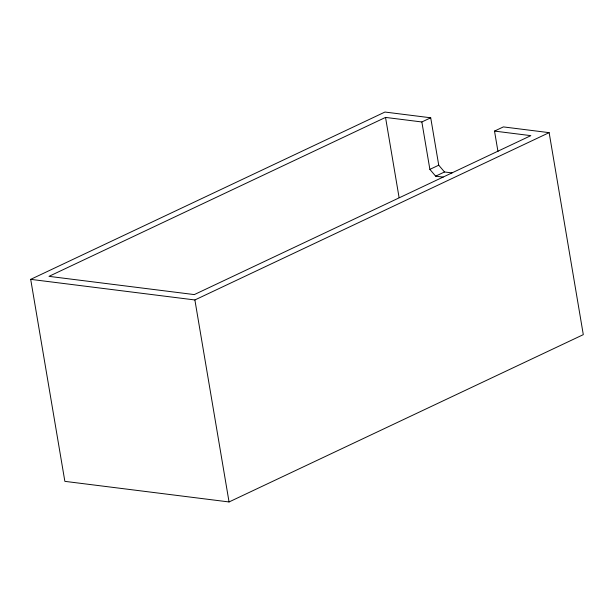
<?xml version="1.0" encoding="UTF-8"?>
<svg xmlns="http://www.w3.org/2000/svg" width="614" height="614" viewBox="0 0 614 614"><rect width="100%" height="100%" fill="white"/><g stroke="black" fill="none" stroke-linecap="round" stroke-linejoin="round"><path stroke-width="0.92" d="M497.977 151.543L494.516 131.089L503.373 126.906L549.139 132.647L583.3 334.645L229.053 501.953L64.861 481.353L30.7 279.355L384.947 112.047L430.713 117.788L438.734 165.197L444.498 171.974L452.042 172.918M430.713 117.788L421.856 121.971L385.531 117.412L48.99 276.354L194.308 294.59L530.841 135.648L494.516 131.089M443.193 177.101L435.641 176.157L429.877 169.38L438.734 165.197M435.641 176.157L444.498 171.974M30.7 279.355L194.884 299.962L549.139 132.647M421.856 121.971L429.877 169.38M385.531 117.412L399.092 197.601M194.884 299.962L229.053 501.953"/></g></svg>
